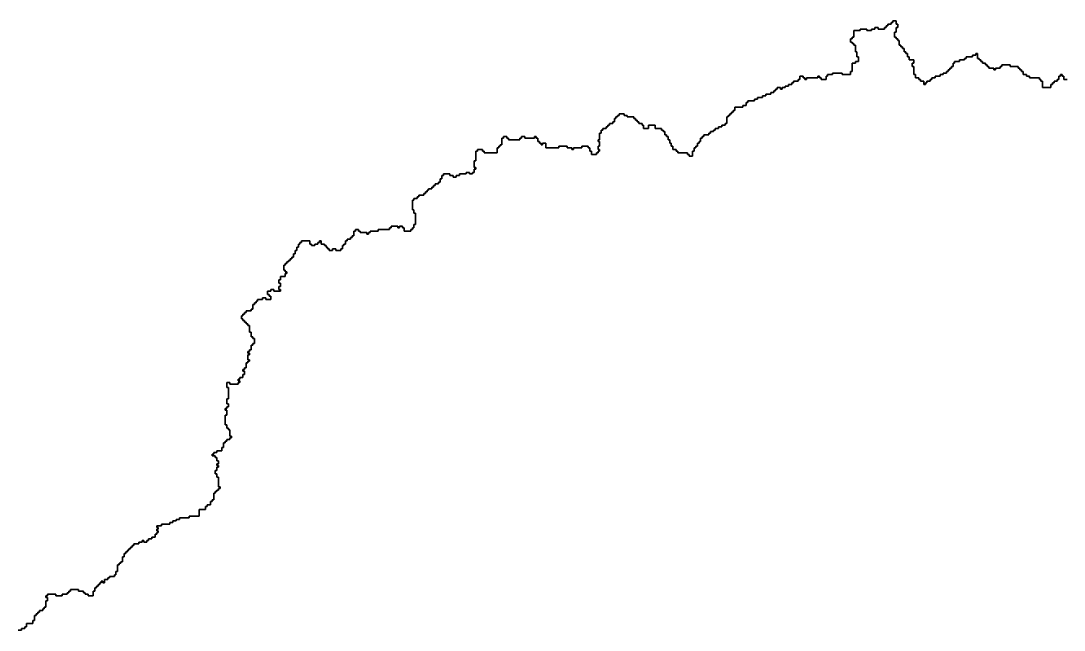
# Model space of a CAD drawing. Header units: inches. Extents: x -98695 to 376223, y 1122520 to 1501782.
# Drawn here: x -18567 to 1194, y 1354889 to 1366426 of the extents above; entities that cross this region are included whole.
import ezdxf

# ---------------------------------------------------------------- set-up
doc = ezdxf.new("R2010")
doc.units = ezdxf.units.IN
doc.header["$MEASUREMENT"] = 0
doc.layers.add('subs1', color=7, linetype='Continuous', true_color=0xc8dcf7)

msp = doc.modelspace()

# ---------------------------------------------------------------- linework, layer by layer
at = {"layer": 'subs1'}
for points in [[(1249, 1365315, 0), (1187, 1365315, 0), (1187, 1365377, 0), (1156, 1365377, 0), (1156, 1365408, 0), (1126, 1365408, 0), (1126, 1365377, 0), (1095, 1365377, 0), (1095, 1365315, 0), (1064, 1365315, 0), (1064, 1365284, 0), (1002, 1365284, 0), (1002, 1365253, 0), (971, 1365253, 0), (971, 1365223, 0), (940, 1365223, 0), (940, 1365161, 0), (786, 1365161, 0), (786, 1365284, 0), (755, 1365284, 0), (755, 1365315, 0), (725, 1365315, 0), (725, 1365346, 0), (539, 1365346, 0), (539, 1365377, 0), (478, 1365377, 0), (478, 1365408, 0), (416, 1365408, 0), (416, 1365469, 0), (385, 1365469, 0), (385, 1365500, 0), (354, 1365500, 0), (354, 1365531, 0), (324, 1365531, 0), (324, 1365562, 0), (169, 1365562, 0), (169, 1365593, 0), (15, 1365593, 0), (15, 1365562, 0), (-16, 1365562, 0), (-16, 1365531, 0), (-108, 1365531, 0), (-108, 1365500, 0), (-139, 1365500, 0), (-139, 1365531, 0), (-232, 1365531, 0), (-232, 1365562, 0), (-263, 1365562, 0), (-263, 1365593, 0), (-293, 1365593, 0), (-293, 1365624, 0), (-355, 1365624, 0), (-355, 1365654, 0), (-386, 1365654, 0), (-386, 1365685, 0), (-417, 1365685, 0), (-417, 1365716, 0), (-448, 1365716, 0), (-448, 1365809, 0), (-478, 1365809, 0), (-478, 1365778, 0), (-540, 1365778, 0), (-540, 1365747, 0), (-664, 1365747, 0), (-664, 1365716, 0), (-694, 1365716, 0), (-694, 1365685, 0), (-787, 1365685, 0), (-787, 1365654, 0), (-880, 1365654, 0), (-880, 1365624, 0), (-910, 1365624, 0), (-910, 1365562, 0), (-941, 1365562, 0), (-941, 1365531, 0), (-972, 1365531, 0), (-972, 1365500, 0), (-1003, 1365500, 0), (-1003, 1365469, 0), (-1034, 1365469, 0), (-1034, 1365438, 0), (-1095, 1365438, 0), (-1095, 1365408, 0), (-1157, 1365408, 0), (-1157, 1365377, 0), (-1250, 1365377, 0), (-1250, 1365346, 0), (-1311, 1365346, 0), (-1311, 1365315, 0), (-1342, 1365315, 0), (-1342, 1365284, 0), (-1404, 1365284, 0), (-1404, 1365253, 0), (-1435, 1365253, 0), (-1435, 1365223, 0), (-1466, 1365223, 0), (-1466, 1365284, 0), (-1527, 1365284, 0), (-1527, 1365315, 0), (-1558, 1365315, 0), (-1558, 1365346, 0), (-1620, 1365346, 0), (-1620, 1365408, 0), (-1651, 1365408, 0), (-1651, 1365562, 0), (-1682, 1365562, 0), (-1682, 1365624, 0), (-1651, 1365624, 0), (-1651, 1365685, 0), (-1743, 1365685, 0), (-1743, 1365747, 0), (-1774, 1365747, 0), (-1774, 1365809, 0), (-1805, 1365809, 0), (-1805, 1365840, 0), (-1836, 1365840, 0), (-1836, 1365901, 0), (-1867, 1365901, 0), (-1867, 1365932, 0), (-1897, 1365932, 0), (-1897, 1365963, 0), (-1928, 1365963, 0), (-1928, 1366055, 0), (-1959, 1366055, 0), (-1959, 1366086, 0), (-1990, 1366086, 0), (-1990, 1366117, 0), (-2021, 1366117, 0), (-2021, 1366210, 0), (-1990, 1366210, 0), (-1990, 1366302, 0), (-1959, 1366302, 0), (-1959, 1366364, 0), (-1990, 1366364, 0), (-1990, 1366426, 0), (-2052, 1366426, 0), (-2052, 1366395, 0), (-2083, 1366395, 0), (-2083, 1366364, 0), (-2144, 1366364, 0), (-2144, 1366333, 0), (-2175, 1366333, 0), (-2175, 1366302, 0), (-2206, 1366302, 0), (-2206, 1366271, 0), (-2329, 1366271, 0), (-2329, 1366302, 0), (-2391, 1366302, 0), (-2391, 1366271, 0), (-2453, 1366271, 0), (-2453, 1366241, 0), (-2545, 1366241, 0), (-2545, 1366271, 0), (-2669, 1366271, 0), (-2669, 1366241, 0), (-2792, 1366241, 0), (-2792, 1366117, 0), (-2823, 1366117, 0), (-2823, 1366086, 0), (-2854, 1366086, 0), (-2854, 1366025, 0), (-2823, 1366025, 0), (-2823, 1365994, 0), (-2792, 1365994, 0), (-2792, 1365963, 0), (-2761, 1365963, 0), (-2761, 1365840, 0), (-2730, 1365840, 0), (-2730, 1365747, 0), (-2699, 1365747, 0), (-2699, 1365654, 0), (-2761, 1365654, 0), (-2761, 1365624, 0), (-2823, 1365624, 0), (-2823, 1365469, 0), (-2854, 1365469, 0), (-2854, 1365408, 0), (-3008, 1365408, 0), (-3008, 1365438, 0), (-3193, 1365438, 0), (-3193, 1365408, 0), (-3286, 1365408, 0), (-3286, 1365377, 0), (-3316, 1365377, 0), (-3316, 1365315, 0), (-3409, 1365315, 0), (-3409, 1365346, 0), (-3440, 1365346, 0), (-3440, 1365377, 0), (-3471, 1365377, 0), (-3471, 1365346, 0), (-3687, 1365346, 0), (-3687, 1365315, 0), (-3717, 1365315, 0), (-3717, 1365346, 0), (-3748, 1365346, 0), (-3748, 1365377, 0), (-3810, 1365377, 0), (-3810, 1365315, 0), (-3841, 1365315, 0), (-3841, 1365284, 0), (-3933, 1365284, 0), (-3933, 1365253, 0), (-3964, 1365253, 0), (-3964, 1365223, 0), (-4026, 1365223, 0), (-4026, 1365192, 0), (-4088, 1365192, 0), (-4088, 1365161, 0), (-4149, 1365161, 0), (-4149, 1365130, 0), (-4180, 1365130, 0), (-4180, 1365161, 0), (-4242, 1365161, 0), (-4242, 1365130, 0), (-4273, 1365130, 0), (-4273, 1365099, 0), (-4304, 1365099, 0), (-4304, 1365068, 0), (-4365, 1365068, 0), (-4365, 1365037, 0), (-4458, 1365037, 0), (-4458, 1365007, 0), (-4519, 1365007, 0), (-4519, 1364976, 0), (-4612, 1364976, 0), (-4612, 1364945, 0), (-4674, 1364945, 0), (-4674, 1364914, 0), (-4797, 1364914, 0), (-4797, 1364883, 0), (-4828, 1364883, 0), (-4828, 1364822, 0), (-4890, 1364822, 0), (-4890, 1364791, 0), (-5044, 1364791, 0), (-5044, 1364729, 0), (-5075, 1364729, 0), (-5075, 1364698, 0), (-5106, 1364698, 0), (-5106, 1364667, 0), (-5136, 1364667, 0), (-5136, 1364636, 0), (-5167, 1364636, 0), (-5167, 1364606, 0), (-5198, 1364606, 0), (-5198, 1364482, 0), (-5229, 1364482, 0), (-5229, 1364451, 0), (-5291, 1364451, 0), (-5291, 1364421, 0), (-5352, 1364421, 0), (-5352, 1364390, 0), (-5414, 1364390, 0), (-5414, 1364359, 0), (-5445, 1364359, 0), (-5445, 1364328, 0), (-5507, 1364328, 0), (-5507, 1364297, 0), (-5537, 1364297, 0), (-5537, 1364266, 0), (-5630, 1364266, 0), (-5630, 1364235, 0), (-5661, 1364235, 0), (-5661, 1364205, 0), (-5692, 1364205, 0), (-5692, 1364143, 0), (-5722, 1364143, 0), (-5722, 1364112, 0), (-5753, 1364112, 0), (-5753, 1364050, 0), (-5784, 1364050, 0), (-5784, 1364020, 0), (-5815, 1364020, 0), (-5815, 1363958, 0), (-5846, 1363958, 0), (-5846, 1363865, 0), (-5908, 1363865, 0), (-5908, 1363896, 0), (-5938, 1363896, 0), (-5938, 1363927, 0), (-6123, 1363927, 0), (-6123, 1363958, 0), (-6154, 1363958, 0), (-6154, 1363989, 0), (-6216, 1363989, 0), (-6216, 1364050, 0), (-6247, 1364050, 0), (-6247, 1364112, 0), (-6278, 1364112, 0), (-6278, 1364174, 0), (-6309, 1364174, 0), (-6309, 1364235, 0), (-6339, 1364235, 0), (-6339, 1364266, 0), (-6370, 1364266, 0), (-6370, 1364328, 0), (-6401, 1364328, 0), (-6401, 1364359, 0), (-6432, 1364359, 0), (-6432, 1364390, 0), (-6555, 1364390, 0), (-6555, 1364451, 0), (-6679, 1364451, 0), (-6679, 1364390, 0), (-6771, 1364390, 0), (-6771, 1364451, 0), (-6802, 1364451, 0), (-6802, 1364482, 0), (-6864, 1364482, 0), (-6864, 1364513, 0), (-6895, 1364513, 0), (-6895, 1364544, 0), (-6925, 1364544, 0), (-6925, 1364575, 0), (-6956, 1364575, 0), (-6956, 1364606, 0), (-7080, 1364606, 0), (-7080, 1364636, 0), (-7141, 1364636, 0), (-7141, 1364667, 0), (-7234, 1364667, 0), (-7234, 1364636, 0), (-7265, 1364636, 0), (-7265, 1364606, 0), (-7296, 1364606, 0), (-7296, 1364575, 0), (-7326, 1364575, 0), (-7326, 1364513, 0), (-7357, 1364513, 0), (-7357, 1364482, 0), (-7419, 1364482, 0), (-7419, 1364451, 0), (-7450, 1364451, 0), (-7450, 1364421, 0), (-7481, 1364421, 0), (-7481, 1364390, 0), (-7542, 1364390, 0), (-7542, 1364359, 0), (-7573, 1364359, 0), (-7573, 1364297, 0), (-7604, 1364297, 0), (-7604, 1364174, 0), (-7635, 1364174, 0), (-7635, 1364143, 0), (-7604, 1364143, 0), (-7604, 1364050, 0), (-7635, 1364050, 0), (-7635, 1363989, 0), (-7604, 1363989, 0), (-7604, 1363958, 0), (-7635, 1363958, 0), (-7635, 1363927, 0), (-7666, 1363927, 0), (-7666, 1363896, 0), (-7758, 1363896, 0), (-7758, 1363958, 0), (-7789, 1363958, 0), (-7789, 1364020, 0), (-7820, 1364020, 0), (-7820, 1364050, 0), (-7943, 1364050, 0), (-7943, 1364020, 0), (-8098, 1364020, 0), (-8098, 1363989, 0), (-8129, 1363989, 0), (-8129, 1364020, 0), (-8221, 1364020, 0), (-8221, 1364050, 0), (-8375, 1364050, 0), (-8375, 1364020, 0), (-8622, 1364020, 0), (-8622, 1364112, 0), (-8684, 1364112, 0), (-8684, 1364081, 0), (-8715, 1364081, 0), (-8715, 1364112, 0), (-8745, 1364112, 0), (-8745, 1364143, 0), (-8776, 1364143, 0), (-8776, 1364205, 0), (-8807, 1364205, 0), (-8807, 1364235, 0), (-8838, 1364235, 0), (-8838, 1364205, 0), (-9023, 1364205, 0), (-9023, 1364235, 0), (-9085, 1364235, 0), (-9085, 1364205, 0), (-9116, 1364205, 0), (-9116, 1364174, 0), (-9332, 1364174, 0), (-9332, 1364205, 0), (-9362, 1364205, 0), (-9362, 1364235, 0), (-9424, 1364235, 0), (-9424, 1364205, 0), (-9455, 1364205, 0), (-9455, 1364081, 0), (-9486, 1364081, 0), (-9486, 1364050, 0), (-9517, 1364050, 0), (-9517, 1364020, 0), (-9547, 1364020, 0), (-9547, 1363927, 0), (-9794, 1363927, 0), (-9794, 1363958, 0), (-9825, 1363958, 0), (-9825, 1363989, 0), (-9918, 1363989, 0), (-9918, 1363958, 0), (-9948, 1363958, 0), (-9948, 1363773, 0), (-9979, 1363773, 0), (-9979, 1363649, 0), (-9948, 1363649, 0), (-9948, 1363619, 0), (-9979, 1363619, 0), (-9979, 1363557, 0), (-10010, 1363557, 0), (-10010, 1363526, 0), (-10072, 1363526, 0), (-10072, 1363557, 0), (-10134, 1363557, 0), (-10134, 1363526, 0), (-10257, 1363526, 0), (-10257, 1363495, 0), (-10319, 1363495, 0), (-10319, 1363464, 0), (-10380, 1363464, 0), (-10380, 1363495, 0), (-10442, 1363495, 0), (-10442, 1363526, 0), (-10565, 1363526, 0), (-10565, 1363495, 0), (-10596, 1363495, 0), (-10596, 1363433, 0), (-10627, 1363433, 0), (-10627, 1363372, 0), (-10658, 1363372, 0), (-10658, 1363341, 0), (-10720, 1363341, 0), (-10720, 1363310, 0), (-10750, 1363310, 0), (-10750, 1363279, 0), (-10781, 1363279, 0), (-10781, 1363248, 0), (-10843, 1363248, 0), (-10843, 1363218, 0), (-10874, 1363218, 0), (-10874, 1363187, 0), (-10905, 1363187, 0), (-10905, 1363156, 0), (-10936, 1363156, 0), (-10936, 1363125, 0), (-11028, 1363125, 0), (-11028, 1363094, 0), (-11059, 1363094, 0), (-11059, 1363063, 0), (-11121, 1363063, 0), (-11121, 1363032, 0), (-11152, 1363032, 0), (-11152, 1362847, 0), (-11121, 1362847, 0), (-11121, 1362786, 0), (-11090, 1362786, 0), (-11090, 1362570, 0), (-11121, 1362570, 0), (-11121, 1362508, 0), (-11152, 1362508, 0), (-11152, 1362477, 0), (-11182, 1362477, 0), (-11182, 1362446, 0), (-11306, 1362446, 0), (-11306, 1362508, 0), (-11337, 1362508, 0), (-11337, 1362539, 0), (-11398, 1362539, 0), (-11398, 1362508, 0), (-11429, 1362508, 0), (-11429, 1362539, 0), (-11553, 1362539, 0), (-11553, 1362508, 0), (-11583, 1362508, 0), (-11583, 1362477, 0), (-11799, 1362477, 0), (-11799, 1362446, 0), (-11954, 1362446, 0), (-11954, 1362416, 0), (-11984, 1362416, 0), (-11984, 1362385, 0), (-12015, 1362385, 0), (-12015, 1362416, 0), (-12139, 1362416, 0), (-12139, 1362446, 0), (-12169, 1362446, 0), (-12169, 1362477, 0), (-12231, 1362477, 0), (-12231, 1362446, 0), (-12262, 1362446, 0), (-12262, 1362354, 0), (-12293, 1362354, 0), (-12293, 1362323, 0), (-12324, 1362323, 0), (-12324, 1362292, 0), (-12385, 1362292, 0), (-12385, 1362261, 0), (-12416, 1362261, 0), (-12416, 1362200, 0), (-12447, 1362200, 0), (-12447, 1362169, 0), (-12478, 1362169, 0), (-12478, 1362107, 0), (-12509, 1362107, 0), (-12509, 1362076, 0), (-12601, 1362076, 0), (-12601, 1362107, 0), (-12663, 1362107, 0), (-12663, 1362076, 0), (-12725, 1362076, 0), (-12725, 1362107, 0), (-12756, 1362107, 0), (-12756, 1362138, 0), (-12786, 1362138, 0), (-12786, 1362169, 0), (-12817, 1362169, 0), (-12817, 1362200, 0), (-12879, 1362200, 0), (-12879, 1362261, 0), (-12910, 1362261, 0), (-12910, 1362230, 0), (-12941, 1362230, 0), (-12941, 1362200, 0), (-13002, 1362200, 0), (-13002, 1362169, 0), (-13064, 1362169, 0), (-13064, 1362200, 0), (-13095, 1362200, 0), (-13095, 1362261, 0), (-13249, 1362261, 0), (-13249, 1362230, 0), (-13280, 1362230, 0), (-13280, 1362200, 0), (-13311, 1362200, 0), (-13311, 1362138, 0), (-13342, 1362138, 0), (-13342, 1362076, 0), (-13372, 1362076, 0), (-13372, 1362014, 0), (-13403, 1362014, 0), (-13403, 1361953, 0), (-13434, 1361953, 0), (-13434, 1361922, 0), (-13465, 1361922, 0), (-13465, 1361891, 0), (-13496, 1361891, 0), (-13496, 1361860, 0), (-13527, 1361860, 0), (-13527, 1361829, 0), (-13558, 1361829, 0), (-13558, 1361799, 0), (-13588, 1361799, 0), (-13588, 1361706, 0), (-13558, 1361706, 0), (-13558, 1361675, 0), (-13527, 1361675, 0), (-13527, 1361644, 0), (-13558, 1361644, 0), (-13558, 1361583, 0), (-13650, 1361583, 0), (-13650, 1361521, 0), (-13681, 1361521, 0), (-13681, 1361459, 0), (-13650, 1361459, 0), (-13650, 1361398, 0), (-13681, 1361398, 0), (-13681, 1361336, 0), (-13650, 1361336, 0), (-13650, 1361305, 0), (-13773, 1361305, 0), (-13773, 1361336, 0), (-13835, 1361336, 0), (-13835, 1361305, 0), (-13897, 1361305, 0), (-13897, 1361243, 0), (-13866, 1361243, 0), (-13866, 1361212, 0), (-13835, 1361212, 0), (-13835, 1361151, 0), (-13928, 1361151, 0), (-13928, 1361182, 0), (-13989, 1361182, 0), (-13989, 1361151, 0), (-14082, 1361151, 0), (-14082, 1361120, 0), (-14113, 1361120, 0), (-14113, 1361089, 0), (-14144, 1361089, 0), (-14144, 1361058, 0), (-14174, 1361058, 0), (-14174, 1360966, 0), (-14205, 1360966, 0), (-14205, 1360935, 0), (-14298, 1360935, 0), (-14298, 1360904, 0), (-14329, 1360904, 0), (-14329, 1360873, 0), (-14360, 1360873, 0), (-14360, 1360842, 0), (-14390, 1360842, 0), (-14390, 1360781, 0), (-14360, 1360781, 0), (-14360, 1360750, 0), (-14329, 1360750, 0), (-14329, 1360719, 0), (-14298, 1360719, 0), (-14298, 1360688, 0), (-14267, 1360688, 0), (-14267, 1360657, 0), (-14236, 1360657, 0), (-14236, 1360534, 0), (-14205, 1360534, 0), (-14205, 1360441, 0), (-14174, 1360441, 0), (-14174, 1360410, 0), (-14144, 1360410, 0), (-14144, 1360318, 0), (-14174, 1360318, 0), (-14174, 1360287, 0), (-14205, 1360287, 0), (-14205, 1360195, 0), (-14236, 1360195, 0), (-14236, 1360164, 0), (-14267, 1360164, 0), (-14267, 1360133, 0), (-14236, 1360133, 0), (-14236, 1360102, 0), (-14267, 1360102, 0), (-14267, 1360009, 0), (-14236, 1360009, 0), (-14236, 1359979, 0), (-14267, 1359979, 0), (-14267, 1359948, 0), (-14298, 1359948, 0), (-14298, 1359855, 0), (-14329, 1359855, 0), (-14329, 1359824, 0), (-14360, 1359824, 0), (-14360, 1359794, 0), (-14329, 1359794, 0), (-14329, 1359732, 0), (-14360, 1359732, 0), (-14360, 1359670, 0), (-14421, 1359670, 0), (-14421, 1359639, 0), (-14452, 1359639, 0), (-14452, 1359608, 0), (-14421, 1359608, 0), (-14421, 1359578, 0), (-14452, 1359578, 0), (-14452, 1359547, 0), (-14606, 1359547, 0), (-14606, 1359578, 0), (-14668, 1359578, 0), (-14668, 1359485, 0), (-14637, 1359485, 0), (-14637, 1359269, 0), (-14668, 1359269, 0), (-14668, 1359177, 0), (-14637, 1359177, 0), (-14637, 1359115, 0), (-14668, 1359115, 0), (-14668, 1359084, 0), (-14699, 1359084, 0), (-14699, 1359053, 0), (-14668, 1359053, 0), (-14668, 1358961, 0), (-14699, 1358961, 0), (-14699, 1358776, 0), (-14668, 1358776, 0), (-14668, 1358714, 0), (-14637, 1358714, 0), (-14637, 1358683, 0), (-14606, 1358683, 0), (-14606, 1358560, 0), (-14575, 1358560, 0), (-14575, 1358529, 0), (-14606, 1358529, 0), (-14606, 1358498, 0), (-14668, 1358498, 0), (-14668, 1358467, 0), (-14699, 1358467, 0), (-14699, 1358436, 0), (-14730, 1358436, 0), (-14730, 1358344, 0), (-14761, 1358344, 0), (-14761, 1358282, 0), (-14853, 1358282, 0), (-14853, 1358251, 0), (-14915, 1358251, 0), (-14915, 1358220, 0), (-14946, 1358220, 0), (-14946, 1358189, 0), (-14884, 1358189, 0), (-14884, 1358159, 0), (-14853, 1358159, 0), (-14853, 1358097, 0), (-14822, 1358097, 0), (-14822, 1358035, 0), (-14853, 1358035, 0), (-14853, 1358004, 0), (-14822, 1358004, 0), (-14822, 1357974, 0), (-14853, 1357974, 0), (-14853, 1357912, 0), (-14884, 1357912, 0), (-14884, 1357850, 0), (-14853, 1357850, 0), (-14853, 1357788, 0), (-14822, 1357788, 0), (-14822, 1357603, 0), (-14791, 1357603, 0), (-14791, 1357573, 0), (-14822, 1357573, 0), (-14822, 1357542, 0), (-14853, 1357542, 0), (-14853, 1357511, 0), (-14884, 1357511, 0), (-14884, 1357480, 0), (-14915, 1357480, 0), (-14915, 1357357, 0), (-14946, 1357357, 0), (-14946, 1357326, 0), (-14977, 1357326, 0), (-14977, 1357264, 0), (-15038, 1357264, 0), (-15038, 1357233, 0), (-15069, 1357233, 0), (-15069, 1357172, 0), (-15192, 1357172, 0), (-15192, 1357048, 0), (-15378, 1357048, 0), (-15378, 1357017, 0), (-15563, 1357017, 0), (-15563, 1356986, 0), (-15624, 1356986, 0), (-15624, 1356956, 0), (-15686, 1356956, 0), (-15686, 1356925, 0), (-15748, 1356925, 0), (-15748, 1356894, 0), (-15902, 1356894, 0), (-15902, 1356863, 0), (-15994, 1356863, 0), (-15994, 1356832, 0), (-15964, 1356832, 0), (-15964, 1356801, 0), (-15994, 1356801, 0), (-15994, 1356771, 0), (-15964, 1356771, 0), (-15964, 1356740, 0), (-15994, 1356740, 0), (-15994, 1356709, 0), (-16025, 1356709, 0), (-16025, 1356647, 0), (-16087, 1356647, 0), (-16087, 1356616, 0), (-16149, 1356616, 0), (-16149, 1356585, 0), (-16180, 1356585, 0), (-16180, 1356555, 0), (-16241, 1356555, 0), (-16241, 1356585, 0), (-16272, 1356585, 0), (-16272, 1356555, 0), (-16334, 1356555, 0), (-16334, 1356524, 0), (-16426, 1356524, 0), (-16426, 1356493, 0), (-16457, 1356493, 0), (-16457, 1356462, 0), (-16488, 1356462, 0), (-16488, 1356431, 0), (-16519, 1356431, 0), (-16519, 1356400, 0), (-16550, 1356400, 0), (-16550, 1356370, 0), (-16581, 1356370, 0), (-16581, 1356339, 0), (-16611, 1356339, 0), (-16611, 1356277, 0), (-16642, 1356277, 0), (-16642, 1356184, 0), (-16673, 1356184, 0), (-16673, 1356154, 0), (-16704, 1356154, 0), (-16704, 1356123, 0), (-16735, 1356123, 0), (-16735, 1355999, 0), (-16766, 1355999, 0), (-16766, 1355938, 0), (-16796, 1355938, 0), (-16796, 1355907, 0), (-16889, 1355907, 0), (-16889, 1355876, 0), (-16920, 1355876, 0), (-16920, 1355845, 0), (-16982, 1355845, 0), (-16982, 1355783, 0), (-17012, 1355783, 0), (-17012, 1355814, 0), (-17043, 1355814, 0), (-17043, 1355783, 0), (-17074, 1355783, 0), (-17074, 1355753, 0), (-17105, 1355753, 0), (-17105, 1355722, 0), (-17136, 1355722, 0), (-17136, 1355691, 0), (-17167, 1355691, 0), (-17167, 1355629, 0), (-17197, 1355629, 0), (-17197, 1355537, 0), (-17290, 1355537, 0), (-17290, 1355568, 0), (-17352, 1355568, 0), (-17352, 1355598, 0), (-17383, 1355598, 0), (-17383, 1355629, 0), (-17475, 1355629, 0), (-17475, 1355660, 0), (-17629, 1355660, 0), (-17629, 1355629, 0), (-17660, 1355629, 0), (-17660, 1355598, 0), (-17691, 1355598, 0), (-17691, 1355568, 0), (-17784, 1355568, 0), (-17784, 1355537, 0), (-17907, 1355537, 0), (-17907, 1355568, 0), (-18061, 1355568, 0), (-18061, 1355537, 0), (-18092, 1355537, 0), (-18092, 1355506, 0), (-18061, 1355506, 0), (-18061, 1355444, 0), (-18092, 1355444, 0), (-18092, 1355321, 0), (-18123, 1355321, 0), (-18123, 1355290, 0), (-18154, 1355290, 0), (-18154, 1355259, 0), (-18215, 1355259, 0), (-18215, 1355228, 0), (-18246, 1355228, 0), (-18246, 1355197, 0), (-18277, 1355197, 0), (-18277, 1355167, 0), (-18308, 1355167, 0), (-18308, 1355074, 0), (-18339, 1355074, 0), (-18339, 1355012, 0), (-18462, 1355012, 0), (-18462, 1354951, 0), (-18493, 1354951, 0), (-18493, 1354920, 0), (-18555, 1354920, 0), (-18555, 1354889, 0), (-18616, 1354889, 0)], [(-18616, 1354889, 0), (-18555, 1354889, 0), (-18555, 1354920, 0), (-18493, 1354920, 0), (-18493, 1354951, 0), (-18462, 1354951, 0), (-18462, 1355012, 0), (-18339, 1355012, 0), (-18339, 1355074, 0), (-18308, 1355074, 0), (-18308, 1355167, 0), (-18277, 1355167, 0), (-18277, 1355197, 0), (-18246, 1355197, 0), (-18246, 1355228, 0), (-18215, 1355228, 0), (-18215, 1355259, 0), (-18154, 1355259, 0), (-18154, 1355290, 0), (-18123, 1355290, 0), (-18123, 1355321, 0), (-18092, 1355321, 0), (-18092, 1355444, 0), (-18061, 1355444, 0), (-18061, 1355506, 0), (-18092, 1355506, 0), (-18092, 1355537, 0), (-18061, 1355537, 0), (-18061, 1355568, 0), (-17907, 1355568, 0), (-17907, 1355537, 0), (-17784, 1355537, 0), (-17784, 1355568, 0), (-17691, 1355568, 0), (-17691, 1355598, 0), (-17660, 1355598, 0), (-17660, 1355629, 0), (-17629, 1355629, 0), (-17629, 1355660, 0), (-17475, 1355660, 0), (-17475, 1355629, 0), (-17383, 1355629, 0), (-17383, 1355598, 0), (-17352, 1355598, 0), (-17352, 1355568, 0), (-17290, 1355568, 0), (-17290, 1355537, 0), (-17197, 1355537, 0), (-17197, 1355629, 0), (-17167, 1355629, 0), (-17167, 1355691, 0), (-17136, 1355691, 0), (-17136, 1355722, 0), (-17105, 1355722, 0), (-17105, 1355753, 0), (-17074, 1355753, 0), (-17074, 1355783, 0), (-17043, 1355783, 0), (-17043, 1355814, 0), (-17012, 1355814, 0), (-17012, 1355783, 0), (-16982, 1355783, 0), (-16982, 1355845, 0), (-16920, 1355845, 0), (-16920, 1355876, 0), (-16889, 1355876, 0), (-16889, 1355907, 0), (-16796, 1355907, 0), (-16796, 1355938, 0), (-16766, 1355938, 0), (-16766, 1355999, 0), (-16735, 1355999, 0), (-16735, 1356123, 0), (-16704, 1356123, 0), (-16704, 1356154, 0), (-16673, 1356154, 0), (-16673, 1356184, 0), (-16642, 1356184, 0), (-16642, 1356277, 0), (-16611, 1356277, 0), (-16611, 1356339, 0), (-16581, 1356339, 0), (-16581, 1356370, 0), (-16550, 1356370, 0), (-16550, 1356400, 0), (-16519, 1356400, 0), (-16519, 1356431, 0), (-16488, 1356431, 0), (-16488, 1356462, 0), (-16457, 1356462, 0), (-16457, 1356493, 0), (-16426, 1356493, 0), (-16426, 1356524, 0), (-16334, 1356524, 0), (-16334, 1356555, 0), (-16272, 1356555, 0), (-16272, 1356585, 0), (-16241, 1356585, 0), (-16241, 1356555, 0), (-16180, 1356555, 0), (-16180, 1356585, 0), (-16149, 1356585, 0), (-16149, 1356616, 0), (-16087, 1356616, 0), (-16087, 1356647, 0), (-16025, 1356647, 0), (-16025, 1356709, 0), (-15994, 1356709, 0), (-15994, 1356740, 0), (-15964, 1356740, 0), (-15964, 1356771, 0), (-15994, 1356771, 0), (-15994, 1356801, 0), (-15964, 1356801, 0), (-15964, 1356832, 0), (-15994, 1356832, 0), (-15994, 1356863, 0), (-15902, 1356863, 0), (-15902, 1356894, 0), (-15748, 1356894, 0), (-15748, 1356925, 0), (-15686, 1356925, 0), (-15686, 1356956, 0), (-15624, 1356956, 0), (-15624, 1356986, 0), (-15563, 1356986, 0), (-15563, 1357017, 0), (-15378, 1357017, 0), (-15378, 1357048, 0), (-15192, 1357048, 0), (-15192, 1357172, 0), (-15069, 1357172, 0), (-15069, 1357233, 0), (-15038, 1357233, 0), (-15038, 1357264, 0), (-14977, 1357264, 0), (-14977, 1357326, 0), (-14946, 1357326, 0), (-14946, 1357357, 0), (-14915, 1357357, 0), (-14915, 1357480, 0), (-14884, 1357480, 0), (-14884, 1357511, 0), (-14853, 1357511, 0), (-14853, 1357542, 0), (-14822, 1357542, 0), (-14822, 1357573, 0), (-14791, 1357573, 0), (-14791, 1357603, 0), (-14822, 1357603, 0), (-14822, 1357788, 0), (-14853, 1357788, 0), (-14853, 1357850, 0), (-14884, 1357850, 0), (-14884, 1357912, 0), (-14853, 1357912, 0), (-14853, 1357974, 0), (-14822, 1357974, 0), (-14822, 1358004, 0), (-14853, 1358004, 0), (-14853, 1358035, 0), (-14822, 1358035, 0), (-14822, 1358097, 0), (-14853, 1358097, 0), (-14853, 1358159, 0), (-14884, 1358159, 0), (-14884, 1358189, 0), (-14946, 1358189, 0), (-14946, 1358220, 0), (-14915, 1358220, 0), (-14915, 1358251, 0), (-14853, 1358251, 0), (-14853, 1358282, 0), (-14761, 1358282, 0), (-14761, 1358344, 0), (-14730, 1358344, 0), (-14730, 1358436, 0), (-14699, 1358436, 0), (-14699, 1358467, 0), (-14668, 1358467, 0), (-14668, 1358498, 0), (-14606, 1358498, 0), (-14606, 1358529, 0), (-14575, 1358529, 0), (-14575, 1358560, 0), (-14606, 1358560, 0), (-14606, 1358683, 0), (-14637, 1358683, 0), (-14637, 1358714, 0), (-14668, 1358714, 0), (-14668, 1358776, 0), (-14699, 1358776, 0), (-14699, 1358961, 0), (-14668, 1358961, 0), (-14668, 1359053, 0), (-14699, 1359053, 0), (-14699, 1359084, 0), (-14668, 1359084, 0), (-14668, 1359115, 0), (-14637, 1359115, 0), (-14637, 1359177, 0), (-14668, 1359177, 0), (-14668, 1359269, 0), (-14637, 1359269, 0), (-14637, 1359485, 0), (-14668, 1359485, 0), (-14668, 1359578, 0), (-14606, 1359578, 0), (-14606, 1359547, 0), (-14452, 1359547, 0), (-14452, 1359578, 0), (-14421, 1359578, 0), (-14421, 1359608, 0), (-14452, 1359608, 0), (-14452, 1359639, 0), (-14421, 1359639, 0), (-14421, 1359670, 0), (-14360, 1359670, 0), (-14360, 1359732, 0), (-14329, 1359732, 0), (-14329, 1359794, 0), (-14360, 1359794, 0), (-14360, 1359824, 0), (-14329, 1359824, 0), (-14329, 1359855, 0), (-14298, 1359855, 0), (-14298, 1359948, 0), (-14267, 1359948, 0), (-14267, 1359979, 0), (-14236, 1359979, 0), (-14236, 1360009, 0), (-14267, 1360009, 0), (-14267, 1360102, 0), (-14236, 1360102, 0), (-14236, 1360133, 0), (-14267, 1360133, 0), (-14267, 1360164, 0), (-14236, 1360164, 0), (-14236, 1360195, 0), (-14205, 1360195, 0), (-14205, 1360287, 0), (-14174, 1360287, 0), (-14174, 1360318, 0), (-14144, 1360318, 0), (-14144, 1360410, 0), (-14174, 1360410, 0), (-14174, 1360441, 0), (-14205, 1360441, 0), (-14205, 1360534, 0), (-14236, 1360534, 0), (-14236, 1360657, 0), (-14267, 1360657, 0), (-14267, 1360688, 0), (-14298, 1360688, 0), (-14298, 1360719, 0), (-14329, 1360719, 0), (-14329, 1360750, 0), (-14360, 1360750, 0), (-14360, 1360781, 0), (-14390, 1360781, 0), (-14390, 1360842, 0), (-14360, 1360842, 0), (-14360, 1360873, 0), (-14329, 1360873, 0), (-14329, 1360904, 0), (-14298, 1360904, 0), (-14298, 1360935, 0), (-14205, 1360935, 0), (-14205, 1360966, 0), (-14174, 1360966, 0), (-14174, 1361058, 0), (-14144, 1361058, 0), (-14144, 1361089, 0), (-14113, 1361089, 0), (-14113, 1361120, 0), (-14082, 1361120, 0), (-14082, 1361151, 0), (-13989, 1361151, 0), (-13989, 1361182, 0), (-13928, 1361182, 0), (-13928, 1361151, 0), (-13835, 1361151, 0), (-13835, 1361212, 0), (-13866, 1361212, 0), (-13866, 1361243, 0), (-13897, 1361243, 0), (-13897, 1361305, 0), (-13835, 1361305, 0), (-13835, 1361336, 0), (-13773, 1361336, 0), (-13773, 1361305, 0), (-13650, 1361305, 0), (-13650, 1361336, 0), (-13681, 1361336, 0), (-13681, 1361398, 0), (-13650, 1361398, 0), (-13650, 1361459, 0), (-13681, 1361459, 0), (-13681, 1361521, 0), (-13650, 1361521, 0), (-13650, 1361583, 0), (-13558, 1361583, 0), (-13558, 1361644, 0), (-13527, 1361644, 0), (-13527, 1361675, 0), (-13558, 1361675, 0), (-13558, 1361706, 0), (-13588, 1361706, 0), (-13588, 1361799, 0), (-13558, 1361799, 0), (-13558, 1361829, 0), (-13527, 1361829, 0), (-13527, 1361860, 0), (-13496, 1361860, 0), (-13496, 1361891, 0), (-13465, 1361891, 0), (-13465, 1361922, 0), (-13434, 1361922, 0), (-13434, 1361953, 0), (-13403, 1361953, 0), (-13403, 1362014, 0), (-13372, 1362014, 0), (-13372, 1362076, 0), (-13342, 1362076, 0), (-13342, 1362138, 0), (-13311, 1362138, 0), (-13311, 1362200, 0), (-13280, 1362200, 0), (-13280, 1362230, 0), (-13249, 1362230, 0), (-13249, 1362261, 0), (-13095, 1362261, 0), (-13095, 1362200, 0), (-13064, 1362200, 0), (-13064, 1362169, 0), (-13002, 1362169, 0), (-13002, 1362200, 0), (-12941, 1362200, 0), (-12941, 1362230, 0), (-12910, 1362230, 0), (-12910, 1362261, 0), (-12879, 1362261, 0), (-12879, 1362200, 0), (-12817, 1362200, 0), (-12817, 1362169, 0), (-12786, 1362169, 0), (-12786, 1362138, 0), (-12756, 1362138, 0), (-12756, 1362107, 0), (-12725, 1362107, 0), (-12725, 1362076, 0), (-12663, 1362076, 0), (-12663, 1362107, 0), (-12601, 1362107, 0), (-12601, 1362076, 0), (-12509, 1362076, 0), (-12509, 1362107, 0), (-12478, 1362107, 0), (-12478, 1362169, 0), (-12447, 1362169, 0), (-12447, 1362200, 0), (-12416, 1362200, 0), (-12416, 1362261, 0), (-12385, 1362261, 0), (-12385, 1362292, 0), (-12324, 1362292, 0), (-12324, 1362323, 0), (-12293, 1362323, 0), (-12293, 1362354, 0), (-12262, 1362354, 0), (-12262, 1362446, 0), (-12231, 1362446, 0), (-12231, 1362477, 0), (-12169, 1362477, 0), (-12169, 1362446, 0), (-12139, 1362446, 0), (-12139, 1362416, 0), (-12015, 1362416, 0), (-12015, 1362385, 0), (-11984, 1362385, 0), (-11984, 1362416, 0), (-11954, 1362416, 0), (-11954, 1362446, 0), (-11799, 1362446, 0), (-11799, 1362477, 0), (-11583, 1362477, 0), (-11583, 1362508, 0), (-11553, 1362508, 0), (-11553, 1362539, 0), (-11429, 1362539, 0), (-11429, 1362508, 0), (-11398, 1362508, 0), (-11398, 1362539, 0), (-11337, 1362539, 0), (-11337, 1362508, 0), (-11306, 1362508, 0), (-11306, 1362446, 0), (-11182, 1362446, 0), (-11182, 1362477, 0), (-11152, 1362477, 0), (-11152, 1362508, 0), (-11121, 1362508, 0), (-11121, 1362570, 0), (-11090, 1362570, 0), (-11090, 1362786, 0), (-11121, 1362786, 0), (-11121, 1362847, 0), (-11152, 1362847, 0), (-11152, 1363032, 0), (-11121, 1363032, 0), (-11121, 1363063, 0), (-11059, 1363063, 0), (-11059, 1363094, 0), (-11028, 1363094, 0), (-11028, 1363125, 0), (-10936, 1363125, 0), (-10936, 1363156, 0), (-10905, 1363156, 0), (-10905, 1363187, 0), (-10874, 1363187, 0), (-10874, 1363218, 0), (-10843, 1363218, 0), (-10843, 1363248, 0), (-10781, 1363248, 0), (-10781, 1363279, 0), (-10750, 1363279, 0), (-10750, 1363310, 0), (-10720, 1363310, 0), (-10720, 1363341, 0), (-10658, 1363341, 0), (-10658, 1363372, 0), (-10627, 1363372, 0), (-10627, 1363433, 0), (-10596, 1363433, 0), (-10596, 1363495, 0), (-10565, 1363495, 0), (-10565, 1363526, 0), (-10442, 1363526, 0), (-10442, 1363495, 0), (-10380, 1363495, 0), (-10380, 1363464, 0), (-10319, 1363464, 0), (-10319, 1363495, 0), (-10257, 1363495, 0), (-10257, 1363526, 0), (-10134, 1363526, 0), (-10134, 1363557, 0), (-10072, 1363557, 0), (-10072, 1363526, 0), (-10010, 1363526, 0), (-10010, 1363557, 0), (-9979, 1363557, 0), (-9979, 1363619, 0), (-9948, 1363619, 0), (-9948, 1363649, 0), (-9979, 1363649, 0), (-9979, 1363773, 0), (-9948, 1363773, 0), (-9948, 1363958, 0), (-9918, 1363958, 0), (-9918, 1363989, 0), (-9825, 1363989, 0), (-9825, 1363958, 0), (-9794, 1363958, 0), (-9794, 1363927, 0), (-9547, 1363927, 0), (-9547, 1364020, 0), (-9517, 1364020, 0), (-9517, 1364050, 0), (-9486, 1364050, 0), (-9486, 1364081, 0), (-9455, 1364081, 0), (-9455, 1364205, 0), (-9424, 1364205, 0), (-9424, 1364235, 0), (-9362, 1364235, 0), (-9362, 1364205, 0), (-9332, 1364205, 0), (-9332, 1364174, 0), (-9116, 1364174, 0), (-9116, 1364205, 0), (-9085, 1364205, 0), (-9085, 1364235, 0), (-9023, 1364235, 0), (-9023, 1364205, 0), (-8838, 1364205, 0), (-8838, 1364235, 0), (-8807, 1364235, 0), (-8807, 1364205, 0), (-8776, 1364205, 0), (-8776, 1364143, 0), (-8745, 1364143, 0), (-8745, 1364112, 0), (-8715, 1364112, 0), (-8715, 1364081, 0), (-8684, 1364081, 0), (-8684, 1364112, 0), (-8622, 1364112, 0), (-8622, 1364020, 0), (-8375, 1364020, 0), (-8375, 1364050, 0), (-8221, 1364050, 0), (-8221, 1364020, 0), (-8129, 1364020, 0), (-8129, 1363989, 0), (-8098, 1363989, 0), (-8098, 1364020, 0), (-7943, 1364020, 0), (-7943, 1364050, 0), (-7820, 1364050, 0), (-7820, 1364020, 0), (-7789, 1364020, 0), (-7789, 1363958, 0), (-7758, 1363958, 0), (-7758, 1363896, 0), (-7666, 1363896, 0), (-7666, 1363927, 0), (-7635, 1363927, 0), (-7635, 1363958, 0), (-7604, 1363958, 0), (-7604, 1363989, 0), (-7635, 1363989, 0), (-7635, 1364050, 0), (-7604, 1364050, 0), (-7604, 1364143, 0), (-7635, 1364143, 0), (-7635, 1364174, 0), (-7604, 1364174, 0), (-7604, 1364297, 0), (-7573, 1364297, 0), (-7573, 1364359, 0), (-7542, 1364359, 0), (-7542, 1364390, 0), (-7481, 1364390, 0), (-7481, 1364421, 0), (-7450, 1364421, 0), (-7450, 1364451, 0), (-7419, 1364451, 0), (-7419, 1364482, 0), (-7357, 1364482, 0), (-7357, 1364513, 0), (-7326, 1364513, 0), (-7326, 1364575, 0), (-7296, 1364575, 0), (-7296, 1364606, 0), (-7265, 1364606, 0), (-7265, 1364636, 0), (-7234, 1364636, 0), (-7234, 1364667, 0), (-7141, 1364667, 0), (-7141, 1364636, 0), (-7080, 1364636, 0), (-7080, 1364606, 0), (-6956, 1364606, 0), (-6956, 1364575, 0), (-6925, 1364575, 0), (-6925, 1364544, 0), (-6895, 1364544, 0), (-6895, 1364513, 0), (-6864, 1364513, 0), (-6864, 1364482, 0), (-6802, 1364482, 0), (-6802, 1364451, 0), (-6771, 1364451, 0), (-6771, 1364390, 0), (-6679, 1364390, 0), (-6679, 1364451, 0), (-6555, 1364451, 0), (-6555, 1364390, 0), (-6432, 1364390, 0), (-6432, 1364359, 0), (-6401, 1364359, 0), (-6401, 1364328, 0), (-6370, 1364328, 0), (-6370, 1364266, 0), (-6339, 1364266, 0), (-6339, 1364235, 0), (-6309, 1364235, 0), (-6309, 1364174, 0), (-6278, 1364174, 0), (-6278, 1364112, 0), (-6247, 1364112, 0), (-6247, 1364050, 0), (-6216, 1364050, 0), (-6216, 1363989, 0), (-6154, 1363989, 0), (-6154, 1363958, 0), (-6123, 1363958, 0), (-6123, 1363927, 0), (-5938, 1363927, 0), (-5938, 1363896, 0), (-5908, 1363896, 0), (-5908, 1363865, 0), (-5846, 1363865, 0), (-5846, 1363958, 0), (-5815, 1363958, 0), (-5815, 1364020, 0), (-5784, 1364020, 0), (-5784, 1364050, 0), (-5753, 1364050, 0), (-5753, 1364112, 0), (-5722, 1364112, 0), (-5722, 1364143, 0), (-5692, 1364143, 0), (-5692, 1364205, 0), (-5661, 1364205, 0), (-5661, 1364235, 0), (-5630, 1364235, 0), (-5630, 1364266, 0), (-5537, 1364266, 0), (-5537, 1364297, 0), (-5507, 1364297, 0), (-5507, 1364328, 0), (-5445, 1364328, 0), (-5445, 1364359, 0), (-5414, 1364359, 0), (-5414, 1364390, 0), (-5352, 1364390, 0), (-5352, 1364421, 0), (-5291, 1364421, 0), (-5291, 1364451, 0), (-5229, 1364451, 0), (-5229, 1364482, 0), (-5198, 1364482, 0), (-5198, 1364606, 0), (-5167, 1364606, 0), (-5167, 1364636, 0), (-5136, 1364636, 0), (-5136, 1364667, 0), (-5106, 1364667, 0), (-5106, 1364698, 0), (-5075, 1364698, 0), (-5075, 1364729, 0), (-5044, 1364729, 0), (-5044, 1364791, 0), (-4890, 1364791, 0), (-4890, 1364822, 0), (-4828, 1364822, 0), (-4828, 1364883, 0), (-4797, 1364883, 0), (-4797, 1364914, 0), (-4674, 1364914, 0), (-4674, 1364945, 0), (-4612, 1364945, 0), (-4612, 1364976, 0), (-4519, 1364976, 0), (-4519, 1365007, 0), (-4458, 1365007, 0), (-4458, 1365037, 0), (-4365, 1365037, 0), (-4365, 1365068, 0), (-4304, 1365068, 0), (-4304, 1365099, 0), (-4273, 1365099, 0), (-4273, 1365130, 0), (-4242, 1365130, 0), (-4242, 1365161, 0), (-4180, 1365161, 0), (-4180, 1365130, 0), (-4149, 1365130, 0), (-4149, 1365161, 0), (-4088, 1365161, 0), (-4088, 1365192, 0), (-4026, 1365192, 0), (-4026, 1365223, 0), (-3964, 1365223, 0), (-3964, 1365253, 0), (-3933, 1365253, 0), (-3933, 1365284, 0), (-3841, 1365284, 0), (-3841, 1365315, 0), (-3810, 1365315, 0), (-3810, 1365377, 0), (-3748, 1365377, 0), (-3748, 1365346, 0), (-3717, 1365346, 0), (-3717, 1365315, 0), (-3687, 1365315, 0), (-3687, 1365346, 0), (-3471, 1365346, 0), (-3471, 1365377, 0), (-3440, 1365377, 0), (-3440, 1365346, 0), (-3409, 1365346, 0), (-3409, 1365315, 0), (-3316, 1365315, 0), (-3316, 1365377, 0), (-3286, 1365377, 0), (-3286, 1365408, 0), (-3193, 1365408, 0), (-3193, 1365438, 0), (-3008, 1365438, 0), (-3008, 1365408, 0), (-2854, 1365408, 0), (-2854, 1365469, 0), (-2823, 1365469, 0), (-2823, 1365624, 0), (-2761, 1365624, 0), (-2761, 1365654, 0), (-2699, 1365654, 0), (-2699, 1365747, 0), (-2730, 1365747, 0), (-2730, 1365840, 0), (-2761, 1365840, 0), (-2761, 1365963, 0), (-2792, 1365963, 0), (-2792, 1365994, 0), (-2823, 1365994, 0), (-2823, 1366025, 0), (-2854, 1366025, 0), (-2854, 1366086, 0), (-2823, 1366086, 0), (-2823, 1366117, 0), (-2792, 1366117, 0), (-2792, 1366241, 0), (-2669, 1366241, 0), (-2669, 1366271, 0), (-2545, 1366271, 0), (-2545, 1366241, 0), (-2453, 1366241, 0), (-2453, 1366271, 0), (-2391, 1366271, 0), (-2391, 1366302, 0), (-2329, 1366302, 0), (-2329, 1366271, 0), (-2206, 1366271, 0), (-2206, 1366302, 0), (-2175, 1366302, 0), (-2175, 1366333, 0), (-2144, 1366333, 0), (-2144, 1366364, 0), (-2083, 1366364, 0), (-2083, 1366395, 0), (-2052, 1366395, 0), (-2052, 1366426, 0), (-1990, 1366426, 0), (-1990, 1366364, 0), (-1959, 1366364, 0), (-1959, 1366302, 0), (-1990, 1366302, 0), (-1990, 1366210, 0), (-2021, 1366210, 0), (-2021, 1366117, 0), (-1990, 1366117, 0), (-1990, 1366086, 0), (-1959, 1366086, 0), (-1959, 1366055, 0), (-1928, 1366055, 0), (-1928, 1365963, 0), (-1897, 1365963, 0), (-1897, 1365932, 0), (-1867, 1365932, 0), (-1867, 1365901, 0), (-1836, 1365901, 0), (-1836, 1365840, 0), (-1805, 1365840, 0), (-1805, 1365809, 0), (-1774, 1365809, 0), (-1774, 1365747, 0), (-1743, 1365747, 0), (-1743, 1365685, 0), (-1651, 1365685, 0), (-1651, 1365624, 0), (-1682, 1365624, 0), (-1682, 1365562, 0), (-1651, 1365562, 0), (-1651, 1365408, 0), (-1620, 1365408, 0), (-1620, 1365346, 0), (-1558, 1365346, 0), (-1558, 1365315, 0), (-1527, 1365315, 0), (-1527, 1365284, 0), (-1466, 1365284, 0), (-1466, 1365223, 0), (-1435, 1365223, 0), (-1435, 1365253, 0), (-1404, 1365253, 0), (-1404, 1365284, 0), (-1342, 1365284, 0), (-1342, 1365315, 0), (-1311, 1365315, 0), (-1311, 1365346, 0), (-1250, 1365346, 0), (-1250, 1365377, 0), (-1157, 1365377, 0), (-1157, 1365408, 0), (-1095, 1365408, 0), (-1095, 1365438, 0), (-1034, 1365438, 0), (-1034, 1365469, 0), (-1003, 1365469, 0), (-1003, 1365500, 0), (-972, 1365500, 0), (-972, 1365531, 0), (-941, 1365531, 0), (-941, 1365562, 0), (-910, 1365562, 0), (-910, 1365624, 0), (-880, 1365624, 0), (-880, 1365654, 0), (-787, 1365654, 0), (-787, 1365685, 0), (-694, 1365685, 0), (-694, 1365716, 0), (-664, 1365716, 0), (-664, 1365747, 0), (-540, 1365747, 0), (-540, 1365778, 0), (-478, 1365778, 0), (-478, 1365809, 0), (-448, 1365809, 0), (-448, 1365716, 0), (-417, 1365716, 0), (-417, 1365685, 0), (-386, 1365685, 0), (-386, 1365654, 0), (-355, 1365654, 0), (-355, 1365624, 0), (-293, 1365624, 0), (-293, 1365593, 0), (-263, 1365593, 0), (-263, 1365562, 0), (-232, 1365562, 0), (-232, 1365531, 0), (-139, 1365531, 0), (-139, 1365500, 0), (-108, 1365500, 0), (-108, 1365531, 0), (-16, 1365531, 0), (-16, 1365562, 0), (15, 1365562, 0), (15, 1365593, 0), (169, 1365593, 0), (169, 1365562, 0), (324, 1365562, 0), (324, 1365531, 0), (354, 1365531, 0), (354, 1365500, 0), (385, 1365500, 0), (385, 1365469, 0), (416, 1365469, 0), (416, 1365408, 0), (478, 1365408, 0), (478, 1365377, 0), (539, 1365377, 0), (539, 1365346, 0), (725, 1365346, 0), (725, 1365315, 0), (755, 1365315, 0), (755, 1365284, 0), (786, 1365284, 0), (786, 1365161, 0), (940, 1365161, 0), (940, 1365223, 0), (971, 1365223, 0), (971, 1365253, 0), (1002, 1365253, 0), (1002, 1365284, 0), (1064, 1365284, 0), (1064, 1365315, 0), (1095, 1365315, 0), (1095, 1365377, 0), (1126, 1365377, 0), (1126, 1365408, 0), (1156, 1365408, 0), (1156, 1365377, 0), (1187, 1365377, 0), (1187, 1365315, 0), (1249, 1365315, 0)]]:
    msp.add_polyline3d(points, dxfattribs=at)

doc.saveas('drawing.dxf')
